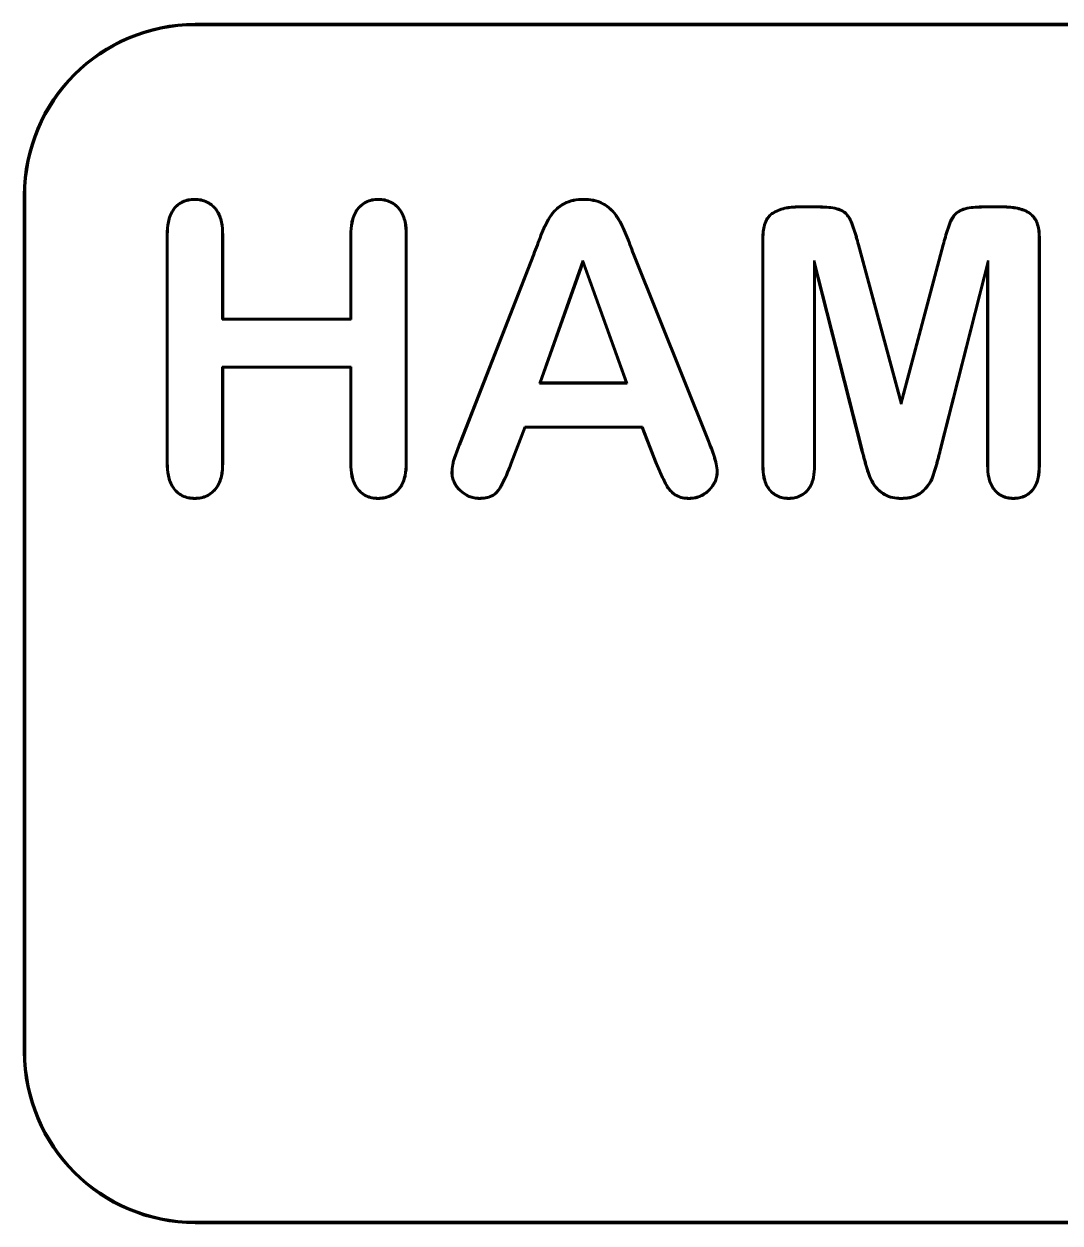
# Model space of a CAD drawing. Header units: millimetres. Extents: x 3 to 1148, y 20 to 725.
# Drawn here: x 193.1 to 205.2, y 134.83 to 148.83 of the extents above; entities that cross this region are included whole.
import ezdxf

# ---------------------------------------------------------------- set-up
doc = ezdxf.new("R2010")
doc.units = ezdxf.units.MM
doc.header["$LTSCALE"] = 1.333333
doc.layers.add('Visible (ANSI)', color=7, linetype='Continuous', lineweight=50)
doc.layers.add('Visible Narrow (ANSI)', color=7, linetype='Continuous', lineweight=35)

msp = doc.modelspace()

# ---------------------------------------------------------------- linework, layer by layer
at = {"layer": 'Visible (ANSI)'}
for p, q in [((231.098, 148.825), (195.098, 148.825)), ((231.098, 148.812), (195.098, 148.812)), ((193.098, 146.825), (193.098, 136.825)), ((193.111, 146.825), (193.111, 136.825)), ((195.092, 146.773), (195.092, 146.781)), ((197.235, 146.773), (197.235, 146.781)), ((199.631, 146.773), (199.631, 146.781)), ((202.144, 146.694), (202.354, 146.694)), ((202.144, 146.685), (202.144, 146.694)), ((202.144, 146.685), (202.354, 146.685)), ((204.326, 146.694), (204.537, 146.694)), ((204.326, 146.685), (204.537, 146.685)), ((204.537, 146.685), (204.537, 146.694)), ((194.767, 143.699), (194.767, 146.366)), ((194.776, 146.366), (194.767, 146.366)), ((194.776, 143.699), (194.776, 146.366)), ((195.414, 146.362), (195.423, 146.362)), ((195.414, 146.362), (195.414, 145.373)), ((195.423, 146.362), (195.423, 145.381)), ((196.911, 145.381), (196.911, 146.362)), ((196.919, 146.362), (196.911, 146.362)), ((196.919, 145.373), (196.919, 146.362)), ((197.558, 146.366), (197.567, 146.366)), ((197.558, 146.366), (197.558, 143.699)), ((197.567, 146.366), (197.567, 143.699)), ((201.723, 143.666), (201.723, 146.321)), ((201.732, 146.321), (201.723, 146.321)), ((201.732, 143.666), (201.732, 146.321)), ((204.952, 146.321), (204.961, 146.321)), ((204.952, 146.321), (204.952, 143.666)), ((204.961, 146.321), (204.961, 143.666)), ((202.84, 146.245), (203.342, 144.385)), ((202.848, 146.248), (203.342, 144.419)), ((203.342, 144.419), (203.829, 146.248)), ((203.342, 144.385), (203.838, 146.245)), ((198.19, 143.94), (199.047, 146.138)), ((198.198, 143.937), (199.055, 146.134)), ((199.626, 146.064), (199.119, 144.629)), ((199.627, 146.038), (199.131, 144.638)), ((200.144, 144.629), (199.626, 146.064)), ((199.626, 146.064), (199.627, 146.038)), ((200.132, 144.638), (199.627, 146.038)), ((200.212, 146.138), (200.221, 146.142)), ((200.212, 146.138), (201.087, 143.955)), ((200.221, 146.142), (201.096, 143.958)), ((202.327, 146.064), (202.336, 145.994)), ((202.327, 146.064), (202.327, 143.668)), ((202.889, 143.849), (202.327, 146.064)), ((204.357, 146.064), (203.795, 143.849)), ((204.357, 146.064), (204.348, 145.994)), ((204.357, 143.668), (204.357, 146.064)), ((202.88, 143.847), (202.336, 145.994)), ((202.336, 145.994), (202.336, 143.668)), ((204.348, 145.994), (203.803, 143.847)), ((204.348, 143.668), (204.348, 145.994)), ((195.414, 145.373), (195.423, 145.381)), ((195.414, 145.373), (196.919, 145.373)), ((195.423, 145.381), (196.911, 145.381)), ((196.919, 145.373), (196.911, 145.381)), ((195.414, 144.821), (195.423, 144.813)), ((195.414, 144.821), (195.414, 143.693)), ((196.919, 144.821), (195.414, 144.821)), ((196.911, 144.813), (195.423, 144.813)), ((195.423, 144.813), (195.423, 143.693)), ((196.919, 144.821), (196.911, 144.813)), ((196.911, 143.693), (196.911, 144.813)), ((196.919, 143.693), (196.919, 144.821)), ((199.119, 144.629), (199.131, 144.638)), ((199.119, 144.629), (200.144, 144.629)), ((199.131, 144.638), (200.132, 144.638)), ((200.144, 144.629), (200.132, 144.638)), ((203.342, 144.385), (203.342, 144.419)), ((198.947, 144.121), (198.785, 143.699)), ((198.953, 144.113), (198.793, 143.696)), ((200.32, 144.121), (198.947, 144.121)), ((198.947, 144.121), (198.953, 144.113)), ((200.314, 144.113), (198.953, 144.113)), ((200.32, 144.121), (200.314, 144.113)), ((200.474, 143.705), (200.314, 144.113)), ((200.482, 143.708), (200.32, 144.121)), ((202.889, 143.849), (202.88, 143.847)), ((194.776, 143.699), (194.767, 143.699)), ((195.414, 143.693), (195.423, 143.693)), ((196.919, 143.693), (196.911, 143.693)), ((197.558, 143.699), (197.567, 143.699)), ((200.482, 143.708), (200.474, 143.705)), ((201.732, 143.666), (201.723, 143.666)), ((202.327, 143.668), (202.336, 143.668)), ((204.357, 143.668), (204.348, 143.668)), ((204.952, 143.666), (204.961, 143.666)), ((198.101, 143.591), (198.092, 143.591)), ((201.189, 143.595), (201.198, 143.595)), ((195.092, 143.29), (195.092, 143.281)), ((197.235, 143.29), (197.235, 143.281)), ((198.416, 143.29), (198.416, 143.281)), ((200.867, 143.29), (200.867, 143.281)), ((202.028, 143.29), (202.028, 143.281)), ((203.342, 143.29), (203.342, 143.281)), ((204.651, 143.29), (204.651, 143.281)), ((195.098, 134.838), (231.098, 134.838)), ((195.098, 134.825), (231.098, 134.825))]:
    msp.add_line(p, q, dxfattribs=at)
for centre, radius, start, end in [((195.098, 146.825), 2, 90, 180), ((195.098, 146.825), 1.987, 90, 180), ((195.098, 136.825), 2, 180, 270), ((195.098, 136.825), 1.987, 180, 270)]:
    msp.add_arc(centre, radius, start, end, dxfattribs=at)
for points, knots in [([(194.767, 146.366), (194.768, 146.416), (194.77, 146.466), (194.791, 146.563), (194.807, 146.612), (194.863, 146.694), (194.901, 146.729), (194.969, 146.762), (194.993, 146.77), (195.042, 146.779), (195.067, 146.78), (195.092, 146.781)], [0, 0, 0, 0, 0.0001487047, 0.0001487047, 0.0002974095, 0.0002974095, 0.0004461142, 0.0004461142, 0.0005204666, 0.0005204666, 0.0005948189, 0.0005948189, 0.0005948189, 0.0005948189]), ([(194.776, 146.366), (194.777, 146.416), (194.779, 146.465), (194.799, 146.561), (194.815, 146.608), (194.87, 146.688), (194.907, 146.721), (194.972, 146.753), (194.995, 146.761), (195.042, 146.771), (195.067, 146.772), (195.092, 146.773)], [0, 0, 0, 0, 0.0001453896, 0.0001453896, 0.0002908894, 0.0002908894, 0.0004363892, 0.0004363892, 0.0005091391, 0.0005091391, 0.0005815504, 0.0005815504, 0.0005815504, 0.0005815504]), ([(195.092, 146.781), (195.117, 146.78), (195.142, 146.779), (195.192, 146.769), (195.216, 146.761), (195.284, 146.727), (195.323, 146.693), (195.381, 146.61), (195.399, 146.562), (195.42, 146.463), (195.422, 146.412), (195.423, 146.362)], [0, 0, 0, 0, 0.0000747565, 0.0000747565, 0.000149513, 0.000149513, 0.0002990259, 0.0002990259, 0.0004485389, 0.0004485389, 0.0005980518, 0.0005980518, 0.0005980518, 0.0005980518]), ([(195.092, 146.773), (195.117, 146.772), (195.141, 146.771), (195.189, 146.761), (195.212, 146.752), (195.279, 146.72), (195.316, 146.687), (195.373, 146.606), (195.39, 146.559), (195.411, 146.462), (195.413, 146.412), (195.414, 146.362)], [0, 0, 0, 0, 0.0000727341, 0.0000727341, 0.0001458037, 0.0001458037, 0.000291943, 0.000291943, 0.0004380823, 0.0004380823, 0.0005841115, 0.0005841115, 0.0005841115, 0.0005841115]), ([(196.911, 146.362), (196.912, 146.412), (196.914, 146.462), (196.935, 146.56), (196.952, 146.608), (197.008, 146.691), (197.046, 146.725), (197.112, 146.76), (197.136, 146.769), (197.185, 146.779), (197.21, 146.78), (197.235, 146.781)], [0, 0, 0, 0, 0.0001487274, 0.0001487274, 0.0002974547, 0.0002974547, 0.0004461821, 0.0004461821, 0.0005205458, 0.0005205458, 0.0005949095, 0.0005949095, 0.0005949095, 0.0005949095]), ([(196.919, 146.362), (196.921, 146.412), (196.923, 146.461), (196.943, 146.557), (196.96, 146.604), (197.014, 146.685), (197.052, 146.718), (197.116, 146.752), (197.139, 146.76), (197.186, 146.77), (197.211, 146.771), (197.235, 146.773)], [0, 0, 0, 0, 0.0001454501, 0.0001454501, 0.0002910088, 0.0002910088, 0.0004365675, 0.0004365675, 0.0005093468, 0.0005093468, 0.0005817082, 0.0005817082, 0.0005817082, 0.0005817082]), ([(197.235, 146.781), (197.26, 146.78), (197.286, 146.779), (197.335, 146.769), (197.359, 146.761), (197.427, 146.728), (197.466, 146.694), (197.524, 146.612), (197.542, 146.564), (197.564, 146.466), (197.566, 146.416), (197.567, 146.366)], [0, 0, 0, 0, 0.0000743081, 0.0000743081, 0.0001486162, 0.0001486162, 0.0002972325, 0.0002972325, 0.0004458487, 0.0004458487, 0.0005944649, 0.0005944649, 0.0005944649, 0.0005944649]), ([(197.235, 146.773), (197.26, 146.772), (197.285, 146.771), (197.332, 146.761), (197.355, 146.753), (197.422, 146.721), (197.459, 146.688), (197.516, 146.608), (197.534, 146.562), (197.555, 146.465), (197.557, 146.416), (197.558, 146.366)], [0, 0, 0, 0, 0.0000722022, 0.0000722022, 0.0001448185, 0.0001448185, 0.0002900512, 0.0002900512, 0.0004352839, 0.0004352839, 0.0005804087, 0.0005804087, 0.0005804087, 0.0005804087]), ([(199.047, 146.138), (199.061, 146.174), (199.075, 146.211), (199.104, 146.284), (199.117, 146.321), (199.146, 146.394), (199.161, 146.431), (199.195, 146.502), (199.213, 146.537), (199.255, 146.603), (199.279, 146.634), (199.337, 146.688), (199.369, 146.712), (199.438, 146.749), (199.475, 146.762), (199.553, 146.778), (199.592, 146.78), (199.631, 146.781)], [0.0000000054, 0.0000000054, 0.0000000054, 0.0000000054, 0.0001180936, 0.0001180936, 0.0002361873, 0.0002361873, 0.0003542809, 0.0003542809, 0.0004723746, 0.0004723746, 0.0005904682, 0.0005904682, 0.0007085619, 0.0007085619, 0.0008266555, 0.0008266555, 0.0009447491, 0.0009447491, 0.0009447491, 0.0009447491]), ([(199.055, 146.134), (199.055, 146.134), (199.055, 146.134), (199.055, 146.134), (199.069, 146.171), (199.084, 146.208), (199.112, 146.281), (199.125, 146.318), (199.154, 146.391), (199.169, 146.427), (199.203, 146.498), (199.22, 146.533), (199.262, 146.598), (199.286, 146.629), (199.342, 146.681), (199.374, 146.704), (199.441, 146.741), (199.478, 146.754), (199.554, 146.77), (199.592, 146.772), (199.631, 146.773)], [0, 0, 0, 0, 0.0000000354, 0.0000000354, 0.0000000354, 0.0001168507, 0.0001168507, 0.000233666, 0.000233666, 0.0003504812, 0.0003504812, 0.0004672965, 0.0004672965, 0.0005841118, 0.0005841118, 0.0007009271, 0.0007009271, 0.0008177424, 0.0008177424, 0.0009343243, 0.0009343243, 0.0009343243, 0.0009343243]), ([(199.631, 146.781), (199.671, 146.78), (199.71, 146.778), (199.787, 146.763), (199.825, 146.75), (199.894, 146.712), (199.927, 146.69), (199.984, 146.636), (200.009, 146.605), (200.052, 146.54), (200.071, 146.505), (200.106, 146.435), (200.121, 146.398), (200.15, 146.325), (200.165, 146.289), (200.193, 146.215), (200.207, 146.178), (200.221, 146.142)], [0, 0, 0, 0, 0.0001167045, 0.0001167045, 0.0002334089, 0.0002334089, 0.0003501134, 0.0003501134, 0.0004668179, 0.0004668179, 0.0005835224, 0.0005835224, 0.0007002268, 0.0007002268, 0.0008169313, 0.0008169313, 0.0009336358, 0.0009336358, 0.0009336358, 0.0009336358]), ([(199.631, 146.773), (199.671, 146.772), (199.709, 146.77), (199.785, 146.754), (199.821, 146.742), (199.889, 146.705), (199.921, 146.683), (199.978, 146.631), (200.002, 146.6), (200.045, 146.535), (200.064, 146.501), (200.098, 146.431), (200.113, 146.395), (200.142, 146.322), (200.157, 146.286), (200.185, 146.212), (200.199, 146.175), (200.212, 146.139), (200.212, 146.138), (200.212, 146.138), (200.212, 146.138)], [0, 0, 0, 0, 0.0001152327, 0.0001152327, 0.0002306959, 0.0002306959, 0.0003461591, 0.0003461591, 0.0004616223, 0.0004616223, 0.0005770855, 0.0005770855, 0.0006925487, 0.0006925487, 0.0008080119, 0.0008080119, 0.0009234751, 0.0009234751, 0.0009234751, 0.0009235602, 0.0009235602, 0.0009235602, 0.0009235602]), ([(201.723, 146.321), (201.725, 146.375), (201.727, 146.43), (201.752, 146.508), (201.763, 146.533), (201.791, 146.579), (201.811, 146.599), (201.877, 146.646), (201.929, 146.665), (202.035, 146.69), (202.09, 146.692), (202.144, 146.694)], [0, 0, 0, 0, 0.0001606326, 0.0001606326, 0.0002409488, 0.0002409488, 0.0003212651, 0.0003212651, 0.0004818977, 0.0004818977, 0.0006425302, 0.0006425302, 0.0006425302, 0.0006425302]), ([(201.732, 146.321), (201.733, 146.375), (201.736, 146.429), (201.76, 146.505), (201.771, 146.529), (201.798, 146.574), (201.816, 146.592), (201.881, 146.638), (201.932, 146.657), (202.036, 146.681), (202.09, 146.684), (202.144, 146.685)], [0, 0, 0, 0, 0.0001570129, 0.0001570129, 0.0002355794, 0.0002355794, 0.0003141458, 0.0003141458, 0.0004712787, 0.0004712787, 0.0006282972, 0.0006282972, 0.0006282972, 0.0006282972]), ([(202.354, 146.694), (202.417, 146.693), (202.481, 146.692), (202.575, 146.676), (202.607, 146.669), (202.665, 146.644), (202.692, 146.625), (202.734, 146.578), (202.75, 146.549), (202.775, 146.491), (202.785, 146.461), (202.815, 146.37), (202.832, 146.309), (202.848, 146.248)], [0, 0, 0, 0, 0.0001907903, 0.0001907903, 0.0002861854, 0.0002861854, 0.0003815806, 0.0003815806, 0.0004769757, 0.0004769757, 0.0005723709, 0.0005723709, 0.0007631612, 0.0007631612, 0.0007631612, 0.0007631612]), ([(202.354, 146.685), (202.417, 146.684), (202.481, 146.684), (202.574, 146.668), (202.604, 146.661), (202.66, 146.636), (202.686, 146.618), (202.727, 146.573), (202.742, 146.545), (202.766, 146.488), (202.777, 146.458), (202.806, 146.368), (202.824, 146.307), (202.84, 146.245), (202.84, 146.245), (202.84, 146.245), (202.84, 146.245), (202.84, 146.245), (202.84, 146.245), (202.84, 146.245)], [0, 0, 0, 0, 0.00018798, 0.00018798, 0.0002819967, 0.0002819967, 0.0003760133, 0.0003760133, 0.00047003, 0.00047003, 0.0005640466, 0.0005640466, 0.00075208, 0.00075208, 0.00075208, 0.000752094, 0.000752094, 0.000752094, 0.0007521081, 0.0007521081, 0.0007521081, 0.0007521081]), ([(203.829, 146.248), (203.845, 146.309), (203.863, 146.371), (203.893, 146.461), (203.903, 146.492), (203.928, 146.55), (203.945, 146.578), (203.987, 146.626), (204.014, 146.644), (204.073, 146.67), (204.104, 146.677), (204.198, 146.692), (204.263, 146.693), (204.326, 146.694)], [0, 0, 0, 0, 0.0001915634, 0.0001915634, 0.0002873451, 0.0002873451, 0.0003831268, 0.0003831268, 0.0004789085, 0.0004789085, 0.0005746902, 0.0005746902, 0.0007662536, 0.0007662536, 0.0007662536, 0.0007662536]), ([(203.838, 146.245), (203.838, 146.245), (203.838, 146.245), (203.838, 146.245), (203.838, 146.245), (203.838, 146.245), (203.838, 146.245), (203.854, 146.307), (203.871, 146.368), (203.901, 146.458), (203.911, 146.489), (203.936, 146.546), (203.952, 146.573), (203.993, 146.619), (204.019, 146.637), (204.075, 146.661), (204.106, 146.668), (204.199, 146.684), (204.263, 146.684), (204.326, 146.685)], [0, 0, 0, 0, 0.0000000141, 0.0000000141, 0.0000000141, 0.0000000282, 0.0000000282, 0.0000000282, 0.0001887838, 0.0001887838, 0.0002831616, 0.0002831616, 0.0003775393, 0.0003775393, 0.0004719171, 0.0004719171, 0.0005662949, 0.0005662949, 0.0007549961, 0.0007549961, 0.0007549961, 0.0007549961]), ([(204.537, 146.694), (204.591, 146.692), (204.646, 146.69), (204.752, 146.666), (204.805, 146.647), (204.871, 146.599), (204.891, 146.58), (204.92, 146.533), (204.932, 146.508), (204.947, 146.456), (204.953, 146.429), (204.959, 146.375), (204.96, 146.348), (204.961, 146.321)], [0, 0, 0, 0, 0.0001623342, 0.0001623342, 0.0003246683, 0.0003246683, 0.0004058354, 0.0004058354, 0.0004870025, 0.0004870025, 0.0005681695, 0.0005681695, 0.0006493366, 0.0006493366, 0.0006493366, 0.0006493366]), ([(204.537, 146.685), (204.591, 146.684), (204.645, 146.681), (204.75, 146.657), (204.801, 146.639), (204.866, 146.592), (204.884, 146.574), (204.912, 146.53), (204.924, 146.505), (204.939, 146.454), (204.945, 146.428), (204.95, 146.375), (204.951, 146.348), (204.952, 146.321)], [0, 0, 0, 0, 0.0001588938, 0.0001588938, 0.0003179033, 0.0003179033, 0.000397408, 0.000397408, 0.0004769128, 0.0004769128, 0.0005564176, 0.0005564176, 0.0006357927, 0.0006357927, 0.0006357927, 0.0006357927]), ([(198.092, 143.591), (198.093, 143.622), (198.095, 143.652), (198.107, 143.711), (198.116, 143.741), (198.146, 143.826), (198.168, 143.883), (198.19, 143.94)], [0, 0, 0, 0, 0.0000909143, 0.0000909143, 0.0001818287, 0.0001818287, 0.0003636574, 0.0003636574, 0.0003636574, 0.0003636574]), ([(198.101, 143.591), (198.102, 143.622), (198.104, 143.651), (198.115, 143.709), (198.124, 143.738), (198.155, 143.823), (198.176, 143.88), (198.198, 143.936), (198.198, 143.937), (198.198, 143.937), (198.198, 143.937)], [0, 0, 0, 0, 0.0000897301, 0.0000897301, 0.0001798993, 0.0001798993, 0.0003602375, 0.0003602375, 0.0003602375, 0.000360283, 0.000360283, 0.000360283, 0.000360283]), ([(201.087, 143.955), (201.099, 143.926), (201.111, 143.896), (201.133, 143.838), (201.143, 143.808), (201.172, 143.718), (201.188, 143.658), (201.189, 143.595)], [0, 0, 0, 0, 0.0000939727, 0.0000939727, 0.0001879575, 0.0001879575, 0.0003755351, 0.0003755351, 0.0003755351, 0.0003755351]), ([(201.096, 143.958), (201.107, 143.929), (201.119, 143.9), (201.142, 143.841), (201.151, 143.81), (201.181, 143.72), (201.197, 143.659), (201.198, 143.595)], [0, 0, 0, 0, 0.0000947582, 0.0000947582, 0.0001895163, 0.0001895163, 0.0003790327, 0.0003790327, 0.0003790327, 0.0003790327]), ([(203.342, 143.281), (203.308, 143.283), (203.275, 143.285), (203.209, 143.299), (203.177, 143.31), (203.119, 143.343), (203.092, 143.364), (203.045, 143.411), (203.024, 143.437), (202.973, 143.524), (202.951, 143.588), (202.914, 143.717), (202.898, 143.782), (202.88, 143.847)], [0, 0, 0, 0, 0.0000997678, 0.0000997678, 0.0001995356, 0.0001995356, 0.0002993033, 0.0002993033, 0.0003990711, 0.0003990711, 0.0005986067, 0.0005986067, 0.0007981422, 0.0007981422, 0.0007981422, 0.0007981422]), ([(203.342, 143.29), (203.308, 143.291), (203.276, 143.293), (203.212, 143.307), (203.181, 143.318), (203.124, 143.35), (203.098, 143.37), (203.051, 143.417), (203.031, 143.442), (202.981, 143.528), (202.959, 143.591), (202.923, 143.719), (202.907, 143.784), (202.889, 143.849)], [0, 0, 0, 0, 0.0000982468, 0.0000982468, 0.0001967649, 0.0001967649, 0.0002952829, 0.0002952829, 0.0003938009, 0.0003938009, 0.000590837, 0.000590837, 0.000787785, 0.000787785, 0.000787785, 0.000787785]), ([(203.795, 143.849), (203.778, 143.784), (203.761, 143.719), (203.724, 143.59), (203.707, 143.524), (203.655, 143.44), (203.634, 143.415), (203.588, 143.367), (203.562, 143.347), (203.504, 143.316), (203.473, 143.305), (203.408, 143.292), (203.375, 143.291), (203.342, 143.29)], [0, 0, 0, 0, 0.0001990806, 0.0001990806, 0.0003981612, 0.0003981612, 0.0004977015, 0.0004977015, 0.0005972419, 0.0005972419, 0.0006967822, 0.0006967822, 0.0007960496, 0.0007960496, 0.0007960496, 0.0007960496]), ([(203.803, 143.847), (203.787, 143.782), (203.77, 143.717), (203.732, 143.587), (203.715, 143.521), (203.662, 143.435), (203.64, 143.409), (203.593, 143.361), (203.567, 143.339), (203.508, 143.308), (203.475, 143.297), (203.409, 143.284), (203.375, 143.282), (203.342, 143.281)], [0, 0, 0, 0, 0.0002018882, 0.0002018882, 0.0004037764, 0.0004037764, 0.0005047205, 0.0005047205, 0.0006056646, 0.0006056646, 0.0007066086, 0.0007066086, 0.0008075527, 0.0008075527, 0.0008075527, 0.0008075527]), ([(195.092, 143.281), (195.067, 143.283), (195.042, 143.284), (194.993, 143.294), (194.969, 143.302), (194.902, 143.336), (194.863, 143.37), (194.808, 143.454), (194.791, 143.501), (194.77, 143.599), (194.768, 143.649), (194.767, 143.699)], [0, 0, 0, 0, 0.0000739243, 0.0000739243, 0.0001478487, 0.0001478487, 0.0002956974, 0.0002956974, 0.0004435461, 0.0004435461, 0.0005913948, 0.0005913948, 0.0005913948, 0.0005913948]), ([(195.092, 143.29), (195.067, 143.292), (195.042, 143.293), (194.995, 143.302), (194.972, 143.31), (194.907, 143.343), (194.87, 143.376), (194.816, 143.457), (194.799, 143.504), (194.779, 143.6), (194.777, 143.649), (194.776, 143.699)], [0, 0, 0, 0, 0.0000717974, 0.0000717974, 0.0001440091, 0.0001440091, 0.0002884325, 0.0002884325, 0.000432856, 0.000432856, 0.000577164, 0.000577164, 0.000577164, 0.000577164]), ([(195.423, 143.693), (195.422, 143.643), (195.42, 143.593), (195.397, 143.496), (195.379, 143.448), (195.321, 143.367), (195.281, 143.335), (195.214, 143.301), (195.19, 143.293), (195.141, 143.284), (195.116, 143.283), (195.092, 143.281)], [0, 0, 0, 0, 0.0001486932, 0.0001486932, 0.0002973864, 0.0002973864, 0.0004460797, 0.0004460797, 0.0005204263, 0.0005204263, 0.0005947729, 0.0005947729, 0.0005947729, 0.0005947729]), ([(195.414, 143.693), (195.413, 143.643), (195.411, 143.594), (195.389, 143.499), (195.371, 143.452), (195.315, 143.374), (195.276, 143.342), (195.211, 143.31), (195.188, 143.302), (195.141, 143.292), (195.116, 143.291), (195.092, 143.29)], [0, 0, 0, 0, 0.0001453205, 0.0001453205, 0.000290741, 0.000290741, 0.0004361616, 0.0004361616, 0.0005088718, 0.0005088718, 0.0005811644, 0.0005811644, 0.0005811644, 0.0005811644]), ([(197.235, 143.281), (197.21, 143.282), (197.186, 143.283), (197.137, 143.293), (197.114, 143.302), (197.047, 143.334), (197.008, 143.368), (196.953, 143.45), (196.935, 143.497), (196.914, 143.594), (196.912, 143.644), (196.911, 143.693)], [0, 0, 0, 0, 0.0000732857, 0.0000732857, 0.0001465714, 0.0001465714, 0.0002931428, 0.0002931428, 0.0004397142, 0.0004397142, 0.0005862856, 0.0005862856, 0.0005862856, 0.0005862856]), ([(197.235, 143.29), (197.21, 143.291), (197.186, 143.292), (197.14, 143.302), (197.117, 143.31), (197.052, 143.342), (197.015, 143.374), (196.961, 143.454), (196.943, 143.5), (196.923, 143.595), (196.921, 143.644), (196.919, 143.693)], [0, 0, 0, 0, 0.0000711959, 0.0000711959, 0.0001427917, 0.0001427917, 0.0002859834, 0.0002859834, 0.0004291751, 0.0004291751, 0.0005722451, 0.0005722451, 0.0005722451, 0.0005722451]), ([(197.567, 143.699), (197.566, 143.649), (197.564, 143.599), (197.541, 143.5), (197.524, 143.452), (197.465, 143.37), (197.426, 143.337), (197.359, 143.302), (197.335, 143.294), (197.286, 143.284), (197.26, 143.283), (197.235, 143.281)], [0, 0, 0, 0, 0.0001497182, 0.0001497182, 0.0002994364, 0.0002994364, 0.0004491547, 0.0004491547, 0.0005240138, 0.0005240138, 0.0005988729, 0.0005988729, 0.0005988729, 0.0005988729]), ([(197.558, 143.699), (197.557, 143.649), (197.555, 143.6), (197.533, 143.503), (197.516, 143.456), (197.459, 143.376), (197.421, 143.344), (197.356, 143.311), (197.332, 143.303), (197.285, 143.293), (197.26, 143.292), (197.235, 143.29)], [0, 0, 0, 0, 0.0001464598, 0.0001464598, 0.0002930149, 0.0002930149, 0.0004395701, 0.0004395701, 0.0005128477, 0.0005128477, 0.0005857208, 0.0005857208, 0.0005857208, 0.0005857208]), ([(198.785, 143.699), (198.748, 143.605), (198.71, 143.51), (198.648, 143.401), (198.634, 143.381), (198.602, 143.344), (198.582, 143.329), (198.538, 143.308), (198.514, 143.301), (198.466, 143.292), (198.441, 143.291), (198.416, 143.29)], [0, 0, 0, 0, 0.0002998462, 0.0002998462, 0.0003748152, 0.0003748152, 0.0004497842, 0.0004497842, 0.0005247532, 0.0005247532, 0.0005993094, 0.0005993094, 0.0005993094, 0.0005993094]), ([(198.793, 143.696), (198.756, 143.601), (198.719, 143.507), (198.655, 143.397), (198.641, 143.375), (198.607, 143.338), (198.587, 143.322), (198.541, 143.299), (198.517, 143.292), (198.467, 143.283), (198.441, 143.282), (198.416, 143.281)], [0, 0, 0, 0, 0.0003048727, 0.0003048727, 0.0003810909, 0.0003810909, 0.000457309, 0.000457309, 0.0005335272, 0.0005335272, 0.0006097454, 0.0006097454, 0.0006097454, 0.0006097454]), ([(200.867, 143.281), (200.841, 143.283), (200.815, 143.284), (200.764, 143.294), (200.74, 143.303), (200.694, 143.328), (200.673, 143.344), (200.636, 143.38), (200.621, 143.401), (200.579, 143.467), (200.558, 143.515), (200.516, 143.61), (200.495, 143.657), (200.474, 143.705)], [0, 0, 0, 0, 0.0000769868, 0.0000769868, 0.0001539737, 0.0001539737, 0.0002309605, 0.0002309605, 0.0003079473, 0.0003079473, 0.000461921, 0.000461921, 0.0006158946, 0.0006158946, 0.0006158946, 0.0006158946]), ([(200.867, 143.29), (200.841, 143.291), (200.816, 143.292), (200.767, 143.302), (200.743, 143.311), (200.699, 143.335), (200.679, 143.351), (200.643, 143.386), (200.628, 143.406), (200.587, 143.471), (200.566, 143.518), (200.524, 143.613), (200.503, 143.661), (200.482, 143.708)], [0, 0, 0, 0, 0.0000752808, 0.0000752808, 0.0001509668, 0.0001509668, 0.0002266527, 0.0002266527, 0.0003023387, 0.0003023387, 0.0004537107, 0.0004537107, 0.0006048988, 0.0006048988, 0.0006048988, 0.0006048988]), ([(202.028, 143.281), (202.005, 143.283), (201.982, 143.284), (201.936, 143.293), (201.914, 143.301), (201.852, 143.331), (201.816, 143.362), (201.763, 143.438), (201.746, 143.483), (201.727, 143.573), (201.725, 143.62), (201.723, 143.666)], [0, 0, 0, 0, 0.0000684591, 0.0000684591, 0.0001369183, 0.0001369183, 0.0002738365, 0.0002738365, 0.0004107548, 0.0004107548, 0.0005476731, 0.0005476731, 0.0005476731, 0.0005476731]), ([(202.028, 143.29), (202.005, 143.291), (201.983, 143.293), (201.939, 143.301), (201.917, 143.309), (201.857, 143.339), (201.822, 143.368), (201.771, 143.442), (201.754, 143.485), (201.735, 143.574), (201.733, 143.62), (201.732, 143.666)], [0, 0, 0, 0, 0.0000663283, 0.0000663283, 0.0001330949, 0.0001330949, 0.0002666282, 0.0002666282, 0.0004001614, 0.0004001614, 0.0005335579, 0.0005335579, 0.0005335579, 0.0005335579]), ([(202.336, 143.668), (202.334, 143.621), (202.332, 143.574), (202.312, 143.483), (202.296, 143.438), (202.242, 143.362), (202.206, 143.33), (202.143, 143.3), (202.12, 143.292), (202.075, 143.284), (202.051, 143.283), (202.028, 143.281)], [0, 0, 0, 0, 0.0001390546, 0.0001390546, 0.0002781093, 0.0002781093, 0.0004171639, 0.0004171639, 0.0004866912, 0.0004866912, 0.0005562186, 0.0005562186, 0.0005562186, 0.0005562186]), ([(202.327, 143.668), (202.325, 143.621), (202.323, 143.575), (202.304, 143.486), (202.288, 143.442), (202.236, 143.368), (202.201, 143.338), (202.14, 143.308), (202.118, 143.301), (202.074, 143.293), (202.051, 143.291), (202.028, 143.29)], [0, 0, 0, 0, 0.0001357808, 0.0001357808, 0.000271689, 0.000271689, 0.0004075973, 0.0004075973, 0.0004755514, 0.0004755514, 0.0005430623, 0.0005430623, 0.0005430623, 0.0005430623]), ([(204.651, 143.281), (204.628, 143.283), (204.605, 143.284), (204.559, 143.293), (204.537, 143.301), (204.476, 143.333), (204.44, 143.364), (204.387, 143.441), (204.371, 143.485), (204.352, 143.575), (204.35, 143.622), (204.348, 143.668)], [0, 0, 0, 0, 0.0000684042, 0.0000684042, 0.0001368085, 0.0001368085, 0.000273617, 0.000273617, 0.0004104255, 0.0004104255, 0.000547234, 0.000547234, 0.000547234, 0.000547234]), ([(204.651, 143.29), (204.628, 143.291), (204.606, 143.293), (204.562, 143.302), (204.541, 143.309), (204.481, 143.34), (204.446, 143.371), (204.395, 143.444), (204.38, 143.488), (204.36, 143.576), (204.358, 143.622), (204.357, 143.668)], [0, 0, 0, 0, 0.0000662464, 0.0000662464, 0.0001329347, 0.0001329347, 0.0002663113, 0.0002663113, 0.0003996878, 0.0003996878, 0.0005329344, 0.0005329344, 0.0005329344, 0.0005329344]), ([(204.961, 143.666), (204.959, 143.619), (204.957, 143.572), (204.937, 143.481), (204.92, 143.436), (204.866, 143.36), (204.829, 143.329), (204.766, 143.299), (204.743, 143.292), (204.698, 143.284), (204.674, 143.283), (204.651, 143.281)], [0, 0, 0, 0, 0.0001392389, 0.0001392389, 0.0002784778, 0.0002784778, 0.0004177167, 0.0004177167, 0.0004873362, 0.0004873362, 0.0005569556, 0.0005569556, 0.0005569556, 0.0005569556]), ([(204.952, 143.666), (204.95, 143.619), (204.948, 143.573), (204.928, 143.484), (204.912, 143.44), (204.86, 143.367), (204.824, 143.337), (204.763, 143.308), (204.741, 143.301), (204.697, 143.293), (204.674, 143.291), (204.651, 143.29)], [0, 0, 0, 0, 0.0001359504, 0.0001359504, 0.0002720331, 0.0002720331, 0.0004081159, 0.0004081159, 0.0004761573, 0.0004761573, 0.0005437513, 0.0005437513, 0.0005437513, 0.0005437513]), ([(198.416, 143.281), (198.395, 143.283), (198.375, 143.284), (198.334, 143.291), (198.314, 143.297), (198.257, 143.322), (198.223, 143.345), (198.162, 143.401), (198.137, 143.434), (198.11, 143.49), (198.103, 143.51), (198.094, 143.55), (198.093, 143.57), (198.092, 143.591)], [0, 0, 0, 0, 0.0000612782, 0.0000612782, 0.0001225563, 0.0001225563, 0.0002451126, 0.0002451126, 0.0003676689, 0.0003676689, 0.0004289471, 0.0004289471, 0.0004902252, 0.0004902252, 0.0004902252, 0.0004902252]), ([(198.416, 143.29), (198.395, 143.291), (198.375, 143.293), (198.336, 143.3), (198.317, 143.306), (198.262, 143.329), (198.228, 143.352), (198.169, 143.407), (198.144, 143.439), (198.118, 143.493), (198.111, 143.512), (198.103, 143.551), (198.102, 143.571), (198.101, 143.591)], [0, 0, 0, 0, 0.0000592487, 0.0000592487, 0.0001189019, 0.0001189019, 0.0002382084, 0.0002382084, 0.0003575149, 0.0003575149, 0.0004171682, 0.0004171682, 0.0004763925, 0.0004763925, 0.0004763925, 0.0004763925]), ([(201.198, 143.595), (201.197, 143.574), (201.195, 143.553), (201.186, 143.512), (201.179, 143.492), (201.151, 143.436), (201.125, 143.402), (201.065, 143.344), (201.029, 143.32), (200.971, 143.296), (200.951, 143.291), (200.909, 143.284), (200.888, 143.283), (200.867, 143.281)], [0, 0, 0, 0, 0.0000621143, 0.0000621143, 0.0001242287, 0.0001242287, 0.0002484574, 0.0002484574, 0.0003726861, 0.0003726861, 0.0004348004, 0.0004348004, 0.0004969148, 0.0004969148, 0.0004969148, 0.0004969148]), ([(201.189, 143.595), (201.188, 143.575), (201.187, 143.554), (201.178, 143.515), (201.171, 143.496), (201.144, 143.441), (201.118, 143.408), (201.059, 143.351), (201.025, 143.328), (200.968, 143.305), (200.948, 143.299), (200.909, 143.292), (200.888, 143.291), (200.867, 143.29)], [0, 0, 0, 0, 0.0000600694, 0.0000600694, 0.0001205152, 0.0001205152, 0.0002414068, 0.0002414068, 0.0003622984, 0.0003622984, 0.0004227442, 0.0004227442, 0.0004827891, 0.0004827891, 0.0004827891, 0.0004827891])]:
    msp.add_open_spline(points, degree=3, knots=knots, dxfattribs=at)
at = {"layer": 'Visible Narrow (ANSI)'}
for p, q in [((195.098, 148.812), (195.098, 148.825)), ((193.111, 146.825), (193.098, 146.825)), ((202.354, 146.685), (202.354, 146.694)), ((204.326, 146.685), (204.326, 146.694)), ((202.84, 146.245), (202.848, 146.248)), ((203.838, 146.245), (203.829, 146.248)), ((199.055, 146.134), (199.047, 146.138)), ((198.198, 143.937), (198.19, 143.94)), ((201.087, 143.955), (201.096, 143.958)), ((203.795, 143.849), (203.803, 143.847)), ((198.785, 143.699), (198.793, 143.696)), ((193.111, 136.825), (193.098, 136.825)), ((195.098, 134.838), (195.098, 134.825))]:
    msp.add_line(p, q, dxfattribs=at)

doc.saveas('drawing.dxf')
